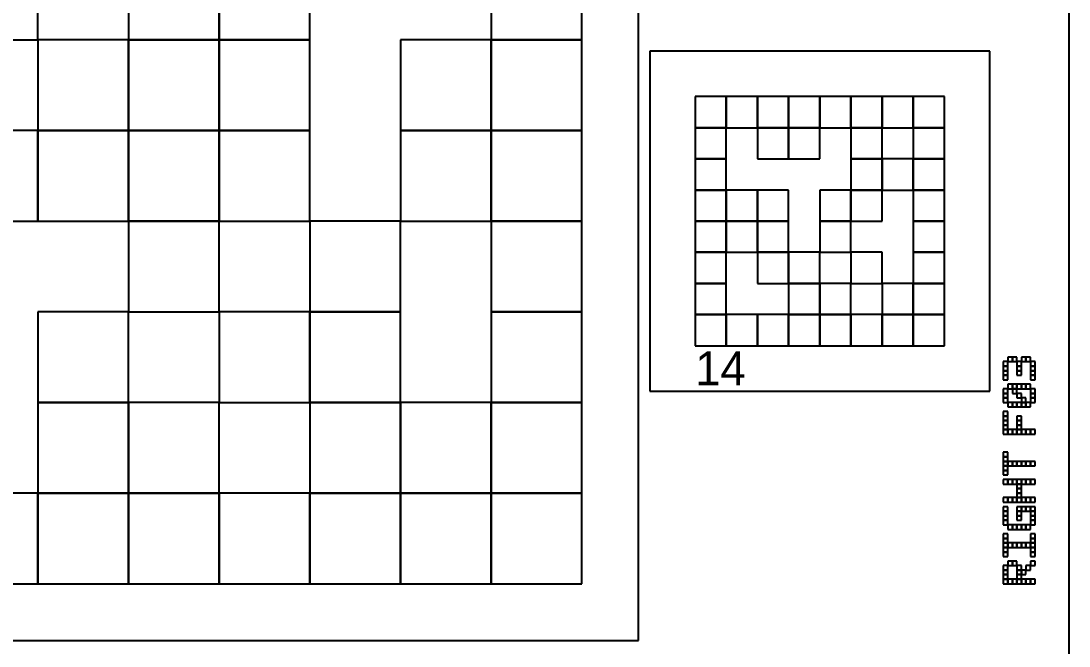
# Model space of a CAD drawing. Extents: x 0 to 150, y -8 to 159.
# Drawn here: x 57.5 to 150, y 37.5 to 92.7 of the extents above; entities that cross this region are included whole.
import ezdxf

# ---------------------------------------------------------------- set-up
doc = ezdxf.new("R2010")
doc.units = 0
for name, color, linetype in [('BLACK_POCKET', 7, 'CONTINUOUS'), ('BOARD_TEXT', 2, 'CONTINUOUS'), ('CUT', 1, 'CONTINUOUS'), ('LABEL', 3, 'CONTINUOUS'), ('QUIET_ZONE', 4, 'CONTINUOUS'), ('TAG_BOUNDARY', 8, 'CONTINUOUS')]:
    doc.layers.add(name, color=color, linetype=linetype)

msp = doc.modelspace()

# ---------------------------------------------------------------- linework, layer by layer
at = {"layer": 'BLACK_POCKET'}
for p, q in [((59, 91), (59, 99)), ((67, 99), (67, 91)), ((75, 91), (75, 99)), ((75, 99), (75, 91)), ((83, 91), (83, 99)), ((99, 99), (99, 91)), ((107, 91), (107, 99)), ((51, 91), (59, 91)), ((67, 91), (59, 91)), ((59, 91), (59, 83)), ((67, 91), (75, 91)), ((67, 83), (67, 91)), ((75, 91), (67, 91)), ((67, 91), (67, 83)), ((75, 91), (83, 91)), ((75, 83), (75, 91)), ((83, 91), (75, 91)), ((75, 91), (75, 83)), ((83, 83), (83, 91)), ((99, 91), (91, 91)), ((91, 91), (91, 83)), ((99, 91), (107, 91)), ((99, 83), (99, 91)), ((107, 91), (99, 91)), ((99, 91), (99, 83)), ((107, 83), (107, 91)), ((119.75, 86), (117, 86)), ((117, 86), (117, 83.25)), ((119.75, 83.25), (119.75, 86)), ((122.5, 86), (119.75, 86)), ((119.75, 86), (119.75, 83.25)), ((122.5, 83.25), (122.5, 86)), ((125.25, 86), (122.5, 86)), ((122.5, 86), (122.5, 83.25)), ((125.25, 83.25), (125.25, 86)), ((128, 86), (125.25, 86)), ((125.25, 86), (125.25, 83.25)), ((128, 83.25), (128, 86)), ((130.75, 86), (128, 86)), ((128, 86), (128, 83.25)), ((130.75, 83.25), (130.75, 86)), ((133.5, 86), (130.75, 86)), ((130.75, 86), (130.75, 83.25)), ((133.5, 83.25), (133.5, 86)), ((136.25, 86), (133.5, 86)), ((133.5, 86), (133.5, 83.25)), ((136.25, 83.25), (136.25, 86)), ((139, 86), (136.25, 86)), ((136.25, 86), (136.25, 83.25)), ((139, 83.25), (139, 86)), ((117, 83.25), (119.75, 83.25)), ((119.75, 83.25), (117, 83.25)), ((117, 83.25), (117, 80.5)), ((119.75, 83.25), (122.5, 83.25)), ((119.75, 80.5), (119.75, 83.25)), ((122.5, 83.25), (125.25, 83.25)), ((125.25, 83.25), (122.5, 83.25)), ((122.5, 83.25), (122.5, 80.5)), ((125.25, 83.25), (128, 83.25)), ((125.25, 80.5), (125.25, 83.25)), ((128, 83.25), (125.25, 83.25)), ((125.25, 83.25), (125.25, 80.5)), ((128, 83.25), (130.75, 83.25)), ((128, 80.5), (128, 83.25)), ((130.75, 83.25), (133.5, 83.25)), ((133.5, 83.25), (130.75, 83.25)), ((130.75, 83.25), (130.75, 80.5)), ((133.5, 83.25), (136.25, 83.25)), ((133.5, 80.5), (133.5, 83.25)), ((136.25, 83.25), (139, 83.25)), ((139, 83.25), (136.25, 83.25)), ((136.25, 83.25), (136.25, 80.5)), ((139, 80.5), (139, 83.25)), ((59, 83), (51, 83)), ((59, 83), (67, 83)), ((59, 75), (59, 83)), ((67, 83), (59, 83)), ((59, 83), (59, 75)), ((67, 83), (75, 83)), ((67, 75), (67, 83)), ((75, 83), (67, 83)), ((67, 83), (67, 75)), ((75, 83), (83, 83)), ((75, 75), (75, 83)), ((83, 83), (75, 83)), ((75, 83), (75, 75)), ((83, 75), (83, 83)), ((91, 83), (99, 83)), ((99, 83), (91, 83)), ((91, 83), (91, 75)), ((99, 83), (107, 83)), ((99, 75), (99, 83)), ((107, 83), (99, 83)), ((99, 83), (99, 75)), ((107, 75), (107, 83)), ((117, 80.5), (119.75, 80.5)), ((119.75, 80.5), (117, 80.5)), ((117, 80.5), (117, 77.75)), ((119.75, 77.75), (119.75, 80.5)), ((122.5, 80.5), (125.25, 80.5)), ((125.25, 80.5), (128, 80.5)), ((130.75, 80.5), (133.5, 80.5)), ((133.5, 80.5), (130.75, 80.5)), ((130.75, 80.5), (130.75, 77.75)), ((133.5, 77.75), (133.5, 80.5)), ((136.25, 80.5), (133.5, 80.5)), ((133.5, 80.5), (133.5, 77.75)), ((136.25, 80.5), (139, 80.5)), ((136.25, 77.75), (136.25, 80.5)), ((139, 80.5), (136.25, 80.5)), ((136.25, 80.5), (136.25, 77.75)), ((139, 77.75), (139, 80.5)), ((117, 77.75), (119.75, 77.75)), ((119.75, 77.75), (117, 77.75)), ((117, 77.75), (117, 75)), ((119.75, 75), (119.75, 77.75)), ((122.5, 77.75), (119.75, 77.75)), ((119.75, 77.75), (119.75, 75)), ((122.5, 75), (122.5, 77.75)), ((125.25, 77.75), (122.5, 77.75)), ((122.5, 77.75), (122.5, 75)), ((125.25, 75), (125.25, 77.75)), ((130.75, 77.75), (128, 77.75)), ((128, 77.75), (128, 75)), ((130.75, 77.75), (133.5, 77.75)), ((130.75, 75), (130.75, 77.75)), ((133.5, 77.75), (130.75, 77.75)), ((130.75, 77.75), (130.75, 75)), ((133.5, 77.75), (136.25, 77.75)), ((133.5, 75), (133.5, 77.75)), ((136.25, 77.75), (139, 77.75)), ((139, 77.75), (136.25, 77.75)), ((136.25, 77.75), (136.25, 75)), ((139, 75), (139, 77.75)), ((51, 75), (59, 75)), ((59, 75), (67, 75)), ((67, 75), (75, 75)), ((75, 75), (67, 75)), ((67, 75), (67, 67)), ((75, 75), (83, 75)), ((75, 67), (75, 75)), ((91, 75), (83, 75)), ((83, 75), (83, 67)), ((91, 75), (99, 75)), ((91, 67), (91, 75)), ((99, 75), (107, 75)), ((107, 75), (99, 75)), ((99, 75), (99, 67)), ((107, 67), (107, 75)), ((117, 75), (119.75, 75)), ((119.75, 75), (117, 75)), ((117, 75), (117, 72.25)), ((119.75, 75), (122.5, 75)), ((119.75, 72.25), (119.75, 75)), ((122.5, 75), (119.75, 75)), ((119.75, 75), (119.75, 72.25)), ((122.5, 75), (125.25, 75)), ((122.5, 72.25), (122.5, 75)), ((125.25, 75), (122.5, 75)), ((122.5, 75), (122.5, 72.25)), ((125.25, 72.25), (125.25, 75)), ((128, 75), (130.75, 75)), ((130.75, 75), (128, 75)), ((128, 75), (128, 72.25)), ((130.75, 75), (133.5, 75)), ((130.75, 72.25), (130.75, 75)), ((136.25, 75), (139, 75)), ((139, 75), (136.25, 75)), ((136.25, 75), (136.25, 72.25)), ((139, 72.25), (139, 75)), ((117, 72.25), (119.75, 72.25)), ((119.75, 72.25), (117, 72.25)), ((117, 72.25), (117, 69.5)), ((119.75, 72.25), (122.5, 72.25)), ((119.75, 69.5), (119.75, 72.25)), ((122.5, 72.25), (125.25, 72.25)), ((125.25, 72.25), (122.5, 72.25)), ((122.5, 72.25), (122.5, 69.5)), ((125.25, 69.5), (125.25, 72.25)), ((128, 72.25), (125.25, 72.25)), ((125.25, 72.25), (125.25, 69.5)), ((128, 72.25), (130.75, 72.25)), ((128, 69.5), (128, 72.25)), ((133.5, 72.25), (130.75, 72.25)), ((130.75, 72.25), (130.75, 69.5)), ((133.5, 69.5), (133.5, 72.25)), ((136.25, 72.25), (139, 72.25)), ((139, 72.25), (136.25, 72.25)), ((136.25, 72.25), (136.25, 69.5)), ((139, 69.5), (139, 72.25)), ((117, 69.5), (119.75, 69.5)), ((119.75, 69.5), (117, 69.5)), ((117, 69.5), (117, 66.75)), ((119.75, 66.75), (119.75, 69.5)), ((122.5, 69.5), (125.25, 69.5)), ((125.25, 69.5), (128, 69.5)), ((128, 69.5), (125.25, 69.5)), ((125.25, 69.5), (125.25, 66.75)), ((128, 66.75), (128, 69.5)), ((130.75, 69.5), (128, 69.5)), ((128, 69.5), (128, 66.75)), ((130.75, 69.5), (133.5, 69.5)), ((130.75, 66.75), (130.75, 69.5)), ((136.25, 69.5), (133.5, 69.5)), ((133.5, 69.5), (133.5, 66.75)), ((136.25, 69.5), (139, 69.5)), ((136.25, 66.75), (136.25, 69.5)), ((139, 69.5), (136.25, 69.5)), ((136.25, 69.5), (136.25, 66.75)), ((139, 66.75), (139, 69.5)), ((67, 67), (59, 67)), ((59, 67), (59, 59)), ((67, 67), (75, 67)), ((67, 59), (67, 67)), ((83, 67), (75, 67)), ((75, 67), (75, 59)), ((83, 67), (91, 67)), ((83, 59), (83, 67)), ((91, 67), (83, 67)), ((83, 67), (83, 59)), ((91, 59), (91, 67)), ((99, 67), (107, 67)), ((107, 67), (99, 67)), ((99, 67), (99, 59)), ((107, 59), (107, 67)), ((117, 66.75), (119.75, 66.75)), ((119.75, 66.75), (117, 66.75)), ((117, 66.75), (117, 64)), ((119.75, 64), (119.75, 66.75)), ((122.5, 66.75), (119.75, 66.75)), ((119.75, 66.75), (119.75, 64)), ((122.5, 64), (122.5, 66.75)), ((125.25, 66.75), (122.5, 66.75)), ((122.5, 66.75), (122.5, 64)), ((125.25, 66.75), (128, 66.75)), ((125.25, 64), (125.25, 66.75)), ((128, 66.75), (125.25, 66.75)), ((125.25, 66.75), (125.25, 64)), ((128, 66.75), (130.75, 66.75)), ((128, 64), (128, 66.75)), ((130.75, 66.75), (128, 66.75)), ((128, 66.75), (128, 64)), ((130.75, 64), (130.75, 66.75)), ((133.5, 66.75), (130.75, 66.75)), ((130.75, 66.75), (130.75, 64)), ((133.5, 66.75), (136.25, 66.75)), ((133.5, 64), (133.5, 66.75)), ((136.25, 66.75), (133.5, 66.75)), ((133.5, 66.75), (133.5, 64)), ((136.25, 66.75), (139, 66.75)), ((136.25, 64), (136.25, 66.75)), ((139, 66.75), (136.25, 66.75)), ((136.25, 66.75), (136.25, 64)), ((139, 64), (139, 66.75)), ((117, 64), (119.75, 64)), ((119.75, 64), (122.5, 64)), ((122.5, 64), (125.25, 64)), ((125.25, 64), (128, 64)), ((128, 64), (130.75, 64)), ((130.75, 64), (133.5, 64)), ((133.5, 64), (136.25, 64)), ((136.25, 64), (139, 64)), ((59, 59), (67, 59)), ((67, 59), (59, 59)), ((59, 59), (59, 51)), ((67, 51), (67, 59)), ((75, 59), (67, 59)), ((67, 59), (67, 51)), ((75, 59), (83, 59)), ((75, 51), (75, 59)), ((83, 59), (91, 59)), ((91, 59), (83, 59)), ((83, 59), (83, 51)), ((91, 51), (91, 59)), ((99, 59), (91, 59)), ((91, 59), (91, 51)), ((99, 59), (107, 59)), ((99, 51), (99, 59)), ((107, 59), (99, 59)), ((99, 59), (99, 51)), ((107, 51), (107, 59)), ((59, 51), (51, 51)), ((59, 51), (67, 51)), ((59, 43), (59, 51)), ((67, 51), (59, 51)), ((59, 51), (59, 43)), ((67, 51), (75, 51)), ((67, 43), (67, 51)), ((75, 51), (67, 51)), ((67, 51), (67, 43)), ((75, 43), (75, 51)), ((83, 51), (75, 51)), ((75, 51), (75, 43)), ((83, 51), (91, 51)), ((83, 43), (83, 51)), ((91, 51), (83, 51)), ((83, 51), (83, 43)), ((91, 51), (99, 51)), ((91, 43), (91, 51)), ((99, 51), (91, 51)), ((91, 51), (91, 43)), ((99, 51), (107, 51)), ((99, 43), (99, 51)), ((107, 51), (99, 51)), ((99, 51), (99, 43)), ((107, 43), (107, 51)), ((51, 43), (59, 43)), ((59, 43), (67, 43)), ((67, 43), (75, 43)), ((75, 43), (83, 43)), ((83, 43), (91, 43)), ((91, 43), (99, 43)), ((99, 43), (107, 43))]:
    msp.add_line(p, q, dxfattribs=at)
at = {"layer": 'BOARD_TEXT'}
for p, q in [((145, 63), (144.6, 63)), ((144.6, 63), (144.6, 62.6)), ((145, 62.6), (145, 63)), ((145.4, 63), (145, 63)), ((145, 63), (145, 62.6)), ((145.4, 62.6), (145.4, 63)), ((146.2, 63), (145.8, 63)), ((145.8, 63), (145.8, 62.6)), ((146.2, 62.6), (146.2, 63)), ((146.6, 63), (146.2, 63)), ((146.2, 63), (146.2, 62.6)), ((146.6, 62.6), (146.6, 63)), ((144.6, 62.6), (144.2, 62.6)), ((144.2, 62.6), (144.2, 62.2)), ((144.6, 62.2), (144.2, 62.2)), ((144.2, 62.2), (144.2, 61.8)), ((144.2, 62.2), (144.6, 62.2)), ((144.6, 62.2), (144.6, 62.6)), ((144.6, 62.6), (145, 62.6)), ((144.6, 61.8), (144.6, 62.2)), ((145, 62.6), (145.4, 62.6)), ((145.8, 62.6), (145.4, 62.6)), ((145.4, 62.6), (145.4, 62.2)), ((145.8, 62.2), (145.4, 62.2)), ((145.4, 62.2), (145.4, 61.8)), ((145.4, 62.2), (145.8, 62.2)), ((145.8, 62.2), (145.8, 62.6)), ((145.8, 62.6), (146.2, 62.6)), ((145.8, 61.8), (145.8, 62.2)), ((146.2, 62.6), (146.6, 62.6)), ((147, 62.6), (146.6, 62.6)), ((146.6, 62.6), (146.6, 62.2)), ((147, 62.2), (146.6, 62.2)), ((146.6, 62.2), (146.6, 61.8)), ((146.6, 62.2), (147, 62.2)), ((147, 62.2), (147, 62.6)), ((147, 61.8), (147, 62.2)), ((144.6, 61.8), (144.2, 61.8)), ((144.2, 61.8), (144.2, 61.4)), ((144.2, 61.8), (144.6, 61.8)), ((144.6, 61.4), (144.2, 61.4)), ((144.2, 61.4), (144.2, 61)), ((144.2, 61.4), (144.6, 61.4)), ((144.6, 61.4), (144.6, 61.8)), ((144.6, 61), (144.6, 61.4)), ((145.8, 61.8), (145.4, 61.8)), ((145.4, 61.8), (145.4, 61.4)), ((145.4, 61.8), (145.8, 61.8)), ((145.4, 61.4), (145.8, 61.4)), ((145.8, 61.4), (145.8, 61.8)), ((147, 61.8), (146.6, 61.8)), ((146.6, 61.8), (146.6, 61.4)), ((146.6, 61.8), (147, 61.8)), ((147, 61.4), (146.6, 61.4)), ((146.6, 61.4), (146.6, 61)), ((146.6, 61.4), (147, 61.4)), ((147, 61.4), (147, 61.8)), ((147, 61), (147, 61.4)), ((144.2, 61), (144.6, 61)), ((144.6, 60.2), (144.2, 60.2)), ((144.2, 60.2), (144.2, 59.8)), ((145, 60.6), (144.6, 60.6)), ((144.6, 60.6), (144.6, 60.2)), ((144.6, 59.8), (144.6, 60.2)), ((144.6, 60.2), (145, 60.2)), ((145, 60.2), (145, 60.6)), ((145.4, 60.6), (145, 60.6)), ((145, 60.6), (145, 60.2)), ((145.4, 60.2), (145, 60.2)), ((145, 60.2), (145, 59.8)), ((145, 60.2), (145.4, 60.2)), ((145.4, 60.2), (145.4, 60.6)), ((145.8, 60.6), (145.4, 60.6)), ((145.4, 60.6), (145.4, 60.2)), ((145.4, 59.8), (145.4, 60.2)), ((145.4, 60.2), (145.8, 60.2)), ((145.8, 60.2), (145.8, 60.6)), ((146.2, 60.6), (145.8, 60.6)), ((145.8, 60.6), (145.8, 60.2)), ((145.8, 60.2), (146.2, 60.2)), ((146.2, 60.2), (146.2, 60.6)), ((146.6, 60.6), (146.2, 60.6)), ((146.2, 60.6), (146.2, 60.2)), ((146.2, 60.2), (146.6, 60.2)), ((146.6, 61), (147, 61)), ((146.6, 60.2), (146.6, 60.6)), ((147, 60.2), (146.6, 60.2)), ((146.6, 60.2), (146.6, 59.8)), ((147, 59.8), (147, 60.2)), ((144.6, 59.8), (144.2, 59.8)), ((144.2, 59.8), (144.2, 59.4)), ((144.2, 59.8), (144.6, 59.8)), ((144.6, 59.4), (144.2, 59.4)), ((144.2, 59.4), (144.2, 59)), ((144.2, 59.4), (144.6, 59.4)), ((144.6, 59.4), (144.6, 59.8)), ((144.6, 59), (144.6, 59.4)), ((145, 59.8), (145.4, 59.8)), ((145.8, 59.8), (145.4, 59.8)), ((145.4, 59.8), (145.4, 59.4)), ((145.4, 59.4), (145.8, 59.4)), ((145.8, 59.4), (145.8, 59.8)), ((146.2, 59.4), (145.8, 59.4)), ((145.8, 59.4), (145.8, 59)), ((146.2, 59), (146.2, 59.4)), ((147, 59.8), (146.6, 59.8)), ((146.6, 59.8), (146.6, 59.4)), ((146.6, 59.8), (147, 59.8)), ((147, 59.4), (146.6, 59.4)), ((146.6, 59.4), (146.6, 59)), ((146.6, 59.4), (147, 59.4)), ((147, 59.4), (147, 59.8)), ((147, 59), (147, 59.4)), ((144.2, 59), (144.6, 59)), ((145, 59), (144.6, 59)), ((144.6, 59), (144.6, 58.6)), ((144.6, 58.6), (145, 58.6)), ((145, 58.6), (145, 59)), ((145.4, 59), (145, 59)), ((145, 59), (145, 58.6)), ((145, 58.6), (145.4, 58.6)), ((145.4, 58.6), (145.4, 59)), ((145.8, 59), (145.4, 59)), ((145.4, 59), (145.4, 58.6)), ((145.4, 58.6), (145.8, 58.6)), ((145.8, 58.6), (145.8, 59)), ((146.2, 59), (145.8, 59)), ((145.8, 59), (145.8, 58.6)), ((145.8, 59), (146.2, 59)), ((145.8, 58.6), (146.2, 58.6)), ((146.2, 58.6), (146.2, 59)), ((146.6, 59), (146.2, 59)), ((146.2, 59), (146.2, 58.6)), ((146.2, 58.6), (146.6, 58.6)), ((146.6, 58.6), (146.6, 59)), ((146.6, 59), (147, 59)), ((144.6, 58.2), (144.2, 58.2)), ((144.2, 58.2), (144.2, 57.8)), ((144.6, 57.8), (144.2, 57.8)), ((144.2, 57.8), (144.2, 57.4)), ((144.2, 57.8), (144.6, 57.8)), ((144.6, 57.4), (144.2, 57.4)), ((144.2, 57.4), (144.2, 57)), ((144.2, 57.4), (144.6, 57.4)), ((144.6, 57.8), (144.6, 58.2)), ((144.6, 57.4), (144.6, 57.8)), ((144.6, 57), (144.6, 57.4)), ((145.8, 57.8), (145.4, 57.8)), ((145.4, 57.8), (145.4, 57.4)), ((145.8, 57.4), (145.4, 57.4)), ((145.4, 57.4), (145.4, 57)), ((145.4, 57.4), (145.8, 57.4)), ((145.8, 57.4), (145.8, 57.8)), ((145.8, 57), (145.8, 57.4)), ((144.6, 57), (144.2, 57)), ((144.2, 57), (144.2, 56.6)), ((144.2, 57), (144.6, 57)), ((144.6, 56.6), (144.2, 56.6)), ((144.2, 56.6), (144.2, 56.2)), ((144.2, 56.6), (144.6, 56.6)), ((144.6, 56.6), (144.6, 57)), ((144.6, 56.2), (144.6, 56.6)), ((145, 56.6), (144.6, 56.6)), ((144.6, 56.6), (144.6, 56.2)), ((145, 56.2), (145, 56.6)), ((145.4, 56.6), (145, 56.6)), ((145, 56.6), (145, 56.2)), ((145.8, 57), (145.4, 57)), ((145.4, 57), (145.4, 56.6)), ((145.4, 57), (145.8, 57)), ((145.4, 56.2), (145.4, 56.6)), ((145.8, 56.6), (145.4, 56.6)), ((145.4, 56.6), (145.4, 56.2)), ((145.4, 56.6), (145.8, 56.6)), ((145.8, 56.6), (145.8, 57)), ((145.8, 56.2), (145.8, 56.6)), ((146.2, 56.6), (145.8, 56.6)), ((145.8, 56.6), (145.8, 56.2)), ((146.2, 56.2), (146.2, 56.6)), ((146.6, 56.6), (146.2, 56.6)), ((146.2, 56.6), (146.2, 56.2)), ((146.6, 56.2), (146.6, 56.6)), ((147, 56.6), (146.6, 56.6)), ((146.6, 56.6), (146.6, 56.2)), ((147, 56.2), (147, 56.6)), ((144.2, 56.2), (144.6, 56.2)), ((144.6, 56.2), (145, 56.2)), ((145, 56.2), (145.4, 56.2)), ((145.4, 56.2), (145.8, 56.2)), ((145.8, 56.2), (146.2, 56.2)), ((146.2, 56.2), (146.6, 56.2)), ((146.6, 56.2), (147, 56.2)), ((144.6, 54.6), (144.2, 54.6)), ((144.2, 54.6), (144.2, 54.2)), ((144.6, 54.2), (144.6, 54.6)), ((144.6, 54.2), (144.2, 54.2)), ((144.2, 54.2), (144.2, 53.8)), ((144.2, 54.2), (144.6, 54.2)), ((144.6, 53.8), (144.2, 53.8)), ((144.2, 53.8), (144.2, 53.4)), ((144.2, 53.8), (144.6, 53.8)), ((144.6, 53.8), (144.6, 54.2)), ((144.6, 53.4), (144.6, 53.8)), ((145, 53.8), (144.6, 53.8)), ((144.6, 53.8), (144.6, 53.4)), ((145, 53.4), (145, 53.8)), ((145.4, 53.8), (145, 53.8)), ((145, 53.8), (145, 53.4)), ((145.4, 53.4), (145.4, 53.8)), ((145.8, 53.8), (145.4, 53.8)), ((145.4, 53.8), (145.4, 53.4)), ((145.8, 53.4), (145.8, 53.8)), ((146.2, 53.8), (145.8, 53.8)), ((145.8, 53.8), (145.8, 53.4)), ((146.2, 53.4), (146.2, 53.8)), ((146.6, 53.8), (146.2, 53.8)), ((146.2, 53.8), (146.2, 53.4)), ((146.6, 53.4), (146.6, 53.8)), ((147, 53.8), (146.6, 53.8)), ((146.6, 53.8), (146.6, 53.4)), ((147, 53.4), (147, 53.8)), ((144.6, 53.4), (144.2, 53.4)), ((144.2, 53.4), (144.2, 53)), ((144.2, 53.4), (144.6, 53.4)), ((144.6, 53), (144.2, 53)), ((144.2, 53), (144.2, 52.6)), ((144.2, 53), (144.6, 53)), ((144.6, 53), (144.6, 53.4)), ((144.6, 53.4), (145, 53.4)), ((144.6, 52.6), (144.6, 53)), ((145, 53.4), (145.4, 53.4)), ((145.4, 53.4), (145.8, 53.4)), ((145.8, 53.4), (146.2, 53.4)), ((146.2, 53.4), (146.6, 53.4)), ((146.6, 53.4), (147, 53.4)), ((144.2, 52.6), (144.6, 52.6)), ((144.6, 52.2), (144.2, 52.2)), ((144.2, 52.2), (144.2, 51.8)), ((144.6, 51.8), (144.6, 52.2)), ((145, 52.2), (144.6, 52.2)), ((144.6, 52.2), (144.6, 51.8)), ((145, 51.8), (145, 52.2)), ((145.4, 52.2), (145, 52.2)), ((145, 52.2), (145, 51.8)), ((145.4, 51.8), (145.4, 52.2)), ((145.8, 52.2), (145.4, 52.2)), ((145.4, 52.2), (145.4, 51.8)), ((145.8, 51.8), (145.8, 52.2)), ((146.2, 52.2), (145.8, 52.2)), ((145.8, 52.2), (145.8, 51.8)), ((146.2, 51.8), (146.2, 52.2)), ((146.6, 52.2), (146.2, 52.2)), ((146.2, 52.2), (146.2, 51.8)), ((146.6, 51.8), (146.6, 52.2)), ((147, 52.2), (146.6, 52.2)), ((146.6, 52.2), (146.6, 51.8)), ((147, 51.8), (147, 52.2)), ((144.2, 51.8), (144.6, 51.8)), ((144.6, 51.8), (145, 51.8)), ((145, 51.8), (145.4, 51.8)), ((145.8, 51.8), (145.4, 51.8)), ((145.4, 51.8), (145.4, 51.4)), ((145.4, 51.8), (145.8, 51.8)), ((145.8, 51.4), (145.4, 51.4)), ((145.4, 51.4), (145.4, 51)), ((145.4, 51.4), (145.8, 51.4)), ((145.8, 51), (145.4, 51)), ((145.4, 51), (145.4, 50.6)), ((145.4, 51), (145.8, 51)), ((145.8, 51.4), (145.8, 51.8)), ((145.8, 51.8), (146.2, 51.8)), ((145.8, 51), (145.8, 51.4)), ((145.8, 50.6), (145.8, 51)), ((146.2, 51.8), (146.6, 51.8)), ((146.6, 51.8), (147, 51.8)), ((144.6, 50.6), (144.2, 50.6)), ((144.2, 50.6), (144.2, 50.2)), ((144.2, 50.2), (144.6, 50.2)), ((144.6, 50.2), (144.6, 50.6)), ((145, 50.6), (144.6, 50.6)), ((144.6, 50.6), (144.6, 50.2)), ((144.6, 50.2), (145, 50.2)), ((145, 50.2), (145, 50.6)), ((145.4, 50.6), (145, 50.6)), ((145, 50.6), (145, 50.2)), ((145, 50.2), (145.4, 50.2)), ((145.4, 50.2), (145.4, 50.6)), ((145.8, 50.6), (145.4, 50.6)), ((145.4, 50.6), (145.4, 50.2)), ((145.4, 50.6), (145.8, 50.6)), ((145.4, 50.2), (145.8, 50.2)), ((145.8, 50.2), (145.8, 50.6)), ((146.2, 50.6), (145.8, 50.6)), ((145.8, 50.6), (145.8, 50.2)), ((145.8, 50.2), (146.2, 50.2)), ((146.2, 50.2), (146.2, 50.6)), ((146.6, 50.6), (146.2, 50.6)), ((146.2, 50.6), (146.2, 50.2)), ((146.2, 50.2), (146.6, 50.2)), ((146.6, 50.2), (146.6, 50.6)), ((147, 50.6), (146.6, 50.6)), ((146.6, 50.6), (146.6, 50.2)), ((146.6, 50.2), (147, 50.2)), ((147, 50.2), (147, 50.6)), ((144.6, 49.8), (144.2, 49.8)), ((144.2, 49.8), (144.2, 49.4)), ((144.6, 49.4), (144.2, 49.4)), ((144.2, 49.4), (144.2, 49)), ((144.2, 49.4), (144.6, 49.4)), ((144.6, 49.4), (144.6, 49.8)), ((144.6, 49), (144.6, 49.4)), ((145.8, 49.8), (145.4, 49.8)), ((145.4, 49.8), (145.4, 49.4)), ((145.8, 49.4), (145.4, 49.4)), ((145.4, 49.4), (145.4, 49)), ((145.4, 49.4), (145.8, 49.4)), ((145.8, 49.4), (145.8, 49.8)), ((146.2, 49.8), (145.8, 49.8)), ((145.8, 49.8), (145.8, 49.4)), ((145.8, 49), (145.8, 49.4)), ((145.8, 49.4), (146.2, 49.4)), ((146.2, 49.4), (146.2, 49.8)), ((146.6, 49.8), (146.2, 49.8)), ((146.2, 49.8), (146.2, 49.4)), ((146.2, 49.4), (146.6, 49.4)), ((146.6, 49.4), (146.6, 49.8)), ((147, 49.8), (146.6, 49.8)), ((146.6, 49.8), (146.6, 49.4)), ((147, 49.4), (146.6, 49.4)), ((146.6, 49.4), (146.6, 49)), ((146.6, 49.4), (147, 49.4)), ((147, 49.4), (147, 49.8)), ((147, 49), (147, 49.4)), ((144.6, 49), (144.2, 49)), ((144.2, 49), (144.2, 48.6)), ((144.2, 49), (144.6, 49)), ((144.6, 48.6), (144.2, 48.6)), ((144.2, 48.6), (144.2, 48.2)), ((144.2, 48.6), (144.6, 48.6)), ((144.2, 48.2), (144.6, 48.2)), ((144.6, 48.6), (144.6, 49)), ((144.6, 48.2), (144.6, 48.6)), ((145, 48.2), (144.6, 48.2)), ((144.6, 48.2), (144.6, 47.8)), ((145, 47.8), (145, 48.2)), ((145.4, 48.2), (145, 48.2)), ((145, 48.2), (145, 47.8)), ((145.8, 49), (145.4, 49)), ((145.4, 49), (145.4, 48.6)), ((145.4, 49), (145.8, 49)), ((145.4, 48.6), (145.8, 48.6)), ((145.4, 47.8), (145.4, 48.2)), ((145.8, 48.2), (145.4, 48.2)), ((145.4, 48.2), (145.4, 47.8)), ((145.8, 48.6), (145.8, 49)), ((145.8, 47.8), (145.8, 48.2)), ((146.2, 48.2), (145.8, 48.2)), ((145.8, 48.2), (145.8, 47.8)), ((146.2, 47.8), (146.2, 48.2)), ((146.6, 48.2), (146.2, 48.2)), ((146.2, 48.2), (146.2, 47.8)), ((147, 49), (146.6, 49)), ((146.6, 49), (146.6, 48.6)), ((146.6, 49), (147, 49)), ((147, 48.6), (146.6, 48.6)), ((146.6, 48.6), (146.6, 48.2)), ((146.6, 48.6), (147, 48.6)), ((146.6, 47.8), (146.6, 48.2)), ((146.6, 48.2), (147, 48.2)), ((147, 48.6), (147, 49)), ((147, 48.2), (147, 48.6)), ((144.6, 47.4), (144.2, 47.4)), ((144.2, 47.4), (144.2, 47)), ((144.6, 47.8), (145, 47.8)), ((144.6, 47), (144.6, 47.4)), ((145, 47.8), (145.4, 47.8)), ((145.4, 47.8), (145.8, 47.8)), ((145.8, 47.8), (146.2, 47.8)), ((146.2, 47.8), (146.6, 47.8)), ((147, 47.4), (146.6, 47.4)), ((146.6, 47.4), (146.6, 47)), ((147, 47), (147, 47.4)), ((144.6, 47), (144.2, 47)), ((144.2, 47), (144.2, 46.6)), ((144.2, 47), (144.6, 47)), ((144.6, 46.6), (144.2, 46.6)), ((144.2, 46.6), (144.2, 46.2)), ((144.2, 46.6), (144.6, 46.6)), ((144.6, 46.6), (144.6, 47)), ((144.6, 46.2), (144.6, 46.6)), ((145, 46.6), (144.6, 46.6)), ((144.6, 46.6), (144.6, 46.2)), ((145, 46.2), (145, 46.6)), ((145.4, 46.6), (145, 46.6)), ((145, 46.6), (145, 46.2)), ((145.4, 46.2), (145.4, 46.6)), ((145.8, 46.6), (145.4, 46.6)), ((145.4, 46.6), (145.4, 46.2)), ((145.8, 46.2), (145.8, 46.6)), ((146.2, 46.6), (145.8, 46.6)), ((145.8, 46.6), (145.8, 46.2)), ((146.2, 46.2), (146.2, 46.6)), ((146.6, 46.6), (146.2, 46.6)), ((146.2, 46.6), (146.2, 46.2)), ((147, 47), (146.6, 47)), ((146.6, 47), (146.6, 46.6)), ((146.6, 47), (147, 47)), ((146.6, 46.2), (146.6, 46.6)), ((147, 46.6), (146.6, 46.6)), ((146.6, 46.6), (146.6, 46.2)), ((146.6, 46.6), (147, 46.6)), ((147, 46.6), (147, 47)), ((147, 46.2), (147, 46.6)), ((144.6, 46.2), (144.2, 46.2)), ((144.2, 46.2), (144.2, 45.8)), ((144.2, 46.2), (144.6, 46.2)), ((144.6, 45.8), (144.2, 45.8)), ((144.2, 45.8), (144.2, 45.4)), ((144.2, 45.8), (144.6, 45.8)), ((144.2, 45.4), (144.6, 45.4)), ((144.6, 45.8), (144.6, 46.2)), ((144.6, 46.2), (145, 46.2)), ((144.6, 45.4), (144.6, 45.8)), ((145, 46.2), (145.4, 46.2)), ((145.4, 46.2), (145.8, 46.2)), ((145.8, 46.2), (146.2, 46.2)), ((146.2, 46.2), (146.6, 46.2)), ((147, 46.2), (146.6, 46.2)), ((146.6, 46.2), (146.6, 45.8)), ((146.6, 46.2), (147, 46.2)), ((147, 45.8), (146.6, 45.8)), ((146.6, 45.8), (146.6, 45.4)), ((146.6, 45.8), (147, 45.8)), ((146.6, 45.4), (147, 45.4)), ((147, 45.8), (147, 46.2)), ((147, 45.4), (147, 45.8)), ((144.6, 44.6), (144.2, 44.6)), ((144.2, 44.6), (144.2, 44.2)), ((145, 45), (144.6, 45)), ((144.6, 45), (144.6, 44.6)), ((144.6, 44.2), (144.6, 44.6)), ((144.6, 44.6), (145, 44.6)), ((145, 44.6), (145, 45)), ((145.4, 45), (145, 45)), ((145, 45), (145, 44.6)), ((145, 44.6), (145.4, 44.6)), ((145.4, 44.6), (145.4, 45)), ((145.8, 44.6), (145.4, 44.6)), ((145.4, 44.6), (145.4, 44.2)), ((145.8, 44.2), (145.8, 44.6)), ((146.6, 44.6), (146.2, 44.6)), ((146.2, 44.6), (146.2, 44.2)), ((147, 45), (146.6, 45)), ((146.6, 45), (146.6, 44.6)), ((146.6, 44.2), (146.6, 44.6)), ((146.6, 44.6), (147, 44.6)), ((147, 44.6), (147, 45)), ((144.6, 44.2), (144.2, 44.2)), ((144.2, 44.2), (144.2, 43.8)), ((144.2, 44.2), (144.6, 44.2)), ((144.6, 43.8), (144.2, 43.8)), ((144.2, 43.8), (144.2, 43.4)), ((144.2, 43.8), (144.6, 43.8)), ((144.6, 43.8), (144.6, 44.2)), ((144.6, 43.4), (144.6, 43.8)), ((145.8, 44.2), (145.4, 44.2)), ((145.4, 44.2), (145.4, 43.8)), ((145.4, 44.2), (145.8, 44.2)), ((145.8, 43.8), (145.4, 43.8)), ((145.4, 43.8), (145.4, 43.4)), ((145.4, 43.8), (145.8, 43.8)), ((145.8, 43.8), (145.8, 44.2)), ((146.2, 44.2), (145.8, 44.2)), ((145.8, 44.2), (145.8, 43.8)), ((145.8, 43.4), (145.8, 43.8)), ((145.8, 43.8), (146.2, 43.8)), ((146.2, 43.8), (146.2, 44.2)), ((146.2, 44.2), (146.6, 44.2)), ((144.6, 43.4), (144.2, 43.4)), ((144.2, 43.4), (144.2, 43)), ((144.2, 43.4), (144.6, 43.4)), ((144.2, 43), (144.6, 43)), ((144.6, 43), (144.6, 43.4)), ((145, 43.4), (144.6, 43.4)), ((144.6, 43.4), (144.6, 43)), ((144.6, 43), (145, 43)), ((145, 43), (145, 43.4)), ((145.4, 43.4), (145, 43.4)), ((145, 43.4), (145, 43)), ((145, 43), (145.4, 43)), ((145.4, 43), (145.4, 43.4)), ((145.8, 43.4), (145.4, 43.4)), ((145.4, 43.4), (145.4, 43)), ((145.4, 43.4), (145.8, 43.4)), ((145.4, 43), (145.8, 43)), ((145.8, 43), (145.8, 43.4)), ((146.2, 43.4), (145.8, 43.4)), ((145.8, 43.4), (145.8, 43)), ((145.8, 43), (146.2, 43)), ((146.2, 43), (146.2, 43.4)), ((146.6, 43.4), (146.2, 43.4)), ((146.2, 43.4), (146.2, 43)), ((146.2, 43), (146.6, 43)), ((146.6, 43), (146.6, 43.4)), ((147, 43.4), (146.6, 43.4)), ((146.6, 43.4), (146.6, 43)), ((146.6, 43), (147, 43)), ((147, 43), (147, 43.4))]:
    msp.add_line(p, q, dxfattribs=at)
at = {"layer": 'CUT'}
msp.add_line((150, 0), (150, 150), dxfattribs=at)
at = {"layer": 'QUIET_ZONE'}
for p, q in [((112, 38), (112, 112)), ((143, 90), (113, 90)), ((113, 90), (113, 60)), ((143, 60), (143, 90)), ((113, 60), (143, 60)), ((38, 38), (112, 38))]:
    msp.add_line(p, q, dxfattribs=at)
at = {"layer": 'TAG_BOUNDARY'}
for p, q in [((107, 43), (107, 107)), ((139, 86), (117, 86)), ((117, 86), (117, 64)), ((139, 64), (139, 86)), ((117, 64), (139, 64)), ((43, 43), (107, 43))]:
    msp.add_line(p, q, dxfattribs=at)

# ---------------------------------------------------------------- texts
at = {"layer": 'LABEL'}
msp.add_text('14', height=3, dxfattribs=at).set_placement((117, 60.5))

doc.saveas('drawing.dxf')
